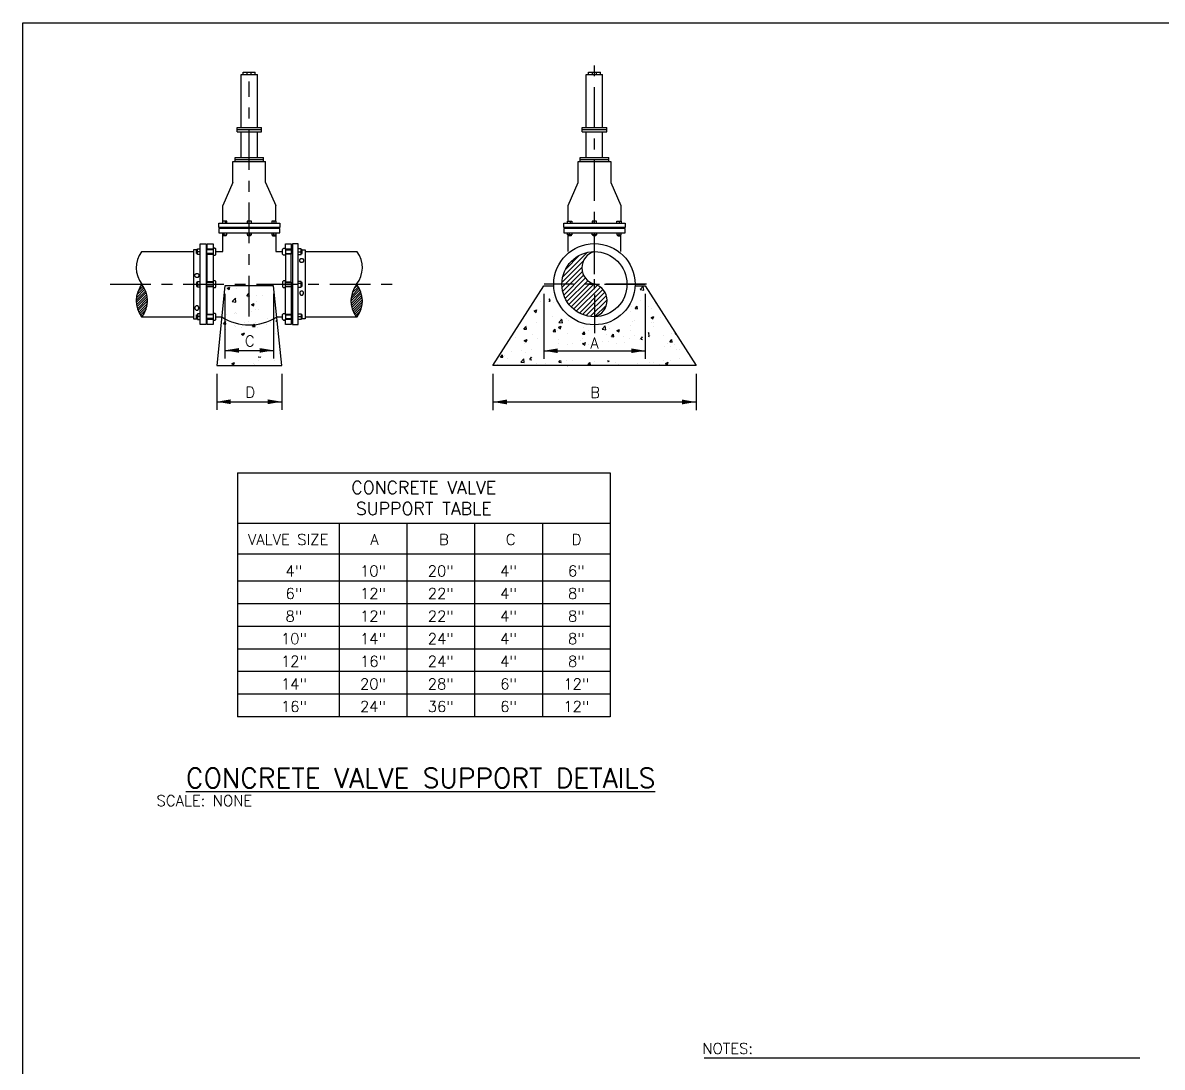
# Model space of a CAD drawing. Header units: inches. Extents: x 3.2 to 30, y 2.6 to 21.9.
# Drawn here: x 3.17 to 13.68, y 12.27 to 21.9 of the extents above; entities that cross this region are included whole.
import ezdxf
from ezdxf.enums import TextEntityAlignment as Align

# ---------------------------------------------------------------- set-up
doc = ezdxf.new("R2010")
doc.units = ezdxf.units.IN
doc.header["$MEASUREMENT"] = 0
doc.linetypes.add('CL4', pattern=[0.5625, 0.375, -0.0625, 0.0625, -0.0625])
for name, color, linetype in [('W-DETL-CENT', 1, 'CL4'), ('W-DETL-HEVY', 3, 'Continuous'), ('W-DETL-LITE', 1, 'Continuous'), ('W-DETL-MEDI', 2, 'Continuous'), ('W-DETL-XHVY', 4, 'Continuous'), ('W-TEXT-MISC-HEVY', 3, 'Continuous'), ('W-TEXT-MISC-MEDI', 2, 'Continuous'), ('W-TEXT-MISC-XHVY', 4, 'Continuous'), ('X-ANNO-COMM-TXT2', 2, 'Continuous')]:
    doc.layers.add(name, color=color, linetype=linetype)
doc.styles.add('10', font='ROMANS', dxfattribs={"height": 0.1})
doc.styles.add('14', font='romans.shx', dxfattribs={"height": 14})
doc.styles.add('18', font='ROMANS.shx', dxfattribs={"height": 0.18})

# ---------------------------------------------------------------- blocks, each defined once
blk = doc.blocks.new('*X4')
at = {"color": 0}
for p, q in [((12.208, 3.259), (12.208, 3.259)), ((12.21, 3.242), (12.249, 3.283)), ((12.21, 3.242), (12.255, 3.235)), ((12.255, 3.235), (12.249, 3.283)), ((10.981, 3.094), (10.981, 3.094)), ((11.087, 3.12), (11.096, 3.13)), ((11.087, 3.1), (11.102, 3.099)), ((11.102, 3.099), (11.096, 3.13)), ((11.142, 3.15), (11.142, 3.15)), ((11.144, 3.086), (11.144, 3.086)), ((12.21, 3.105), (12.21, 3.105)), ((12.399, 3.084), (12.399, 3.084)), ((10.82, 2.964), (10.82, 2.964)), ((10.906, 2.979), (10.941, 2.992)), ((10.906, 2.979), (10.931, 2.962)), ((10.931, 2.962), (10.941, 2.992)), ((12.095, 2.972), (12.095, 2.972)), ((12.108, 3.034), (12.108, 3.034)), ((12.148, 3.008), (12.172, 3.036)), ((12.148, 3.008), (12.177, 3.005)), ((12.177, 3.005), (12.172, 3.036)), ((12.315, 3.038), (12.315, 3.038)), ((12.352, 3.007), (12.352, 3.007)), ((12.398, 3.071), (12.398, 3.071)), ((10.941, 2.833), (10.941, 2.833)), ((11.137, 2.905), (11.137, 2.905)), ((11.209, 2.838), (11.248, 2.878)), ((11.209, 2.838), (11.254, 2.831)), ((11.233, 2.884), (11.233, 2.884)), ((11.254, 2.831), (11.248, 2.878)), ((11.31, 2.885), (11.31, 2.885)), ((11.326, 2.867), (11.326, 2.867)), ((11.825, 2.816), (11.825, 2.816)), ((12.089, 2.805), (12.089, 2.805)), ((12.11, 2.851), (12.11, 2.851)), ((12.141, 2.858), (12.141, 2.858)), ((12.344, 2.899), (12.379, 2.912)), ((12.344, 2.899), (12.368, 2.882)), ((12.346, 2.84), (12.346, 2.84)), ((12.368, 2.882), (12.379, 2.912)), ((12.377, 2.84), (12.377, 2.84)), ((12.456, 2.899), (12.456, 2.899)), ((10.782, 2.757), (10.807, 2.786)), ((10.782, 2.757), (10.812, 2.754)), ((10.812, 2.754), (10.807, 2.786)), ((10.814, 2.797), (10.814, 2.797)), ((10.881, 2.692), (10.881, 2.692)), ((11.141, 2.726), (11.165, 2.754)), ((11.141, 2.726), (11.171, 2.723)), ((11.171, 2.723), (11.165, 2.754)), ((11.195, 2.733), (11.195, 2.733)), ((11.205, 2.778), (11.24, 2.791)), ((11.205, 2.778), (11.23, 2.761)), ((11.23, 2.761), (11.24, 2.791)), ((11.32, 2.7), (11.32, 2.7)), ((11.5, 2.694), (11.524, 2.723)), ((11.5, 2.694), (11.53, 2.692)), ((11.511, 2.775), (11.511, 2.775)), ((11.53, 2.692), (11.524, 2.723)), ((11.577, 2.736), (11.577, 2.736)), ((11.636, 2.791), (11.636, 2.791)), ((11.743, 2.755), (11.782, 2.796)), ((11.743, 2.755), (11.787, 2.748)), ((11.787, 2.748), (11.782, 2.796)), ((11.795, 2.685), (11.795, 2.685)), ((11.83, 2.768), (11.83, 2.768)), ((11.858, 2.663), (11.882, 2.692)), ((11.858, 2.663), (11.888, 2.66)), ((11.888, 2.66), (11.882, 2.692)), ((11.923, 2.738), (11.958, 2.751)), ((11.923, 2.738), (11.948, 2.721)), ((11.948, 2.721), (11.958, 2.751)), ((12.087, 2.735), (12.087, 2.735)), ((12.135, 2.677), (12.135, 2.677)), ((12.309, 2.706), (12.316, 2.713)), ((12.309, 2.667), (12.321, 2.665)), ((12.321, 2.665), (12.316, 2.713)), ((12.324, 2.702), (12.324, 2.702)), ((12.34, 2.674), (12.34, 2.674)), ((12.378, 2.785), (12.378, 2.785)), ((12.498, 2.676), (12.498, 2.676)), ((12.592, 2.706), (12.592, 2.706)), ((12.642, 2.697), (12.649, 2.7)), ((12.642, 2.697), (12.656, 2.688)), ((10.678, 2.652), (10.678, 2.652)), ((10.784, 2.585), (10.784, 2.585)), ((10.785, 2.616), (10.82, 2.63)), ((10.785, 2.616), (10.81, 2.6)), ((10.808, 2.631), (10.808, 2.631)), ((10.81, 2.6), (10.82, 2.63)), ((10.945, 2.641), (10.945, 2.641)), ((11.212, 2.629), (11.212, 2.629)), ((11.212, 2.585), (11.212, 2.585)), ((11.318, 2.562), (11.318, 2.562)), ((11.379, 2.577), (11.379, 2.577)), ((11.479, 2.618), (11.479, 2.618)), ((11.503, 2.576), (11.538, 2.59)), ((11.503, 2.576), (11.528, 2.559)), ((11.504, 2.635), (11.504, 2.635)), ((11.504, 2.594), (11.504, 2.594)), ((11.528, 2.559), (11.538, 2.59)), ((11.571, 2.569), (11.571, 2.569)), ((11.746, 2.607), (11.746, 2.607)), ((11.824, 2.601), (11.824, 2.601)), ((11.915, 2.576), (11.915, 2.576)), ((12.01, 2.66), (12.01, 2.66)), ((12.013, 2.596), (12.013, 2.596)), ((12.083, 2.639), (12.083, 2.639)), ((12.207, 2.626), (12.207, 2.626)), ((12.217, 2.631), (12.241, 2.66)), ((12.217, 2.631), (12.241, 2.629)), ((12.241, 2.66), (12.241, 2.66)), ((12.508, 2.546), (12.508, 2.546)), ((12.547, 2.573), (12.547, 2.573)), ((12.576, 2.6), (12.6, 2.629)), ((12.576, 2.6), (12.605, 2.597)), ((12.586, 2.539), (12.586, 2.539)), ((12.605, 2.597), (12.6, 2.629)), ((12.634, 2.563), (12.634, 2.563)), ((10.493, 2.412), (10.517, 2.441)), ((10.493, 2.412), (10.523, 2.41)), ((10.523, 2.41), (10.517, 2.441)), ((10.545, 2.429), (10.545, 2.429)), ((10.579, 2.398), (10.579, 2.398)), ((10.629, 2.485), (10.629, 2.485)), ((10.742, 2.351), (10.781, 2.391)), ((10.749, 2.494), (10.749, 2.494)), ((10.786, 2.344), (10.781, 2.391)), ((10.802, 2.465), (10.802, 2.465)), ((10.846, 2.386), (10.846, 2.386)), ((10.852, 2.381), (10.876, 2.41)), ((10.874, 2.511), (10.874, 2.511)), ((10.877, 2.405), (10.876, 2.41)), ((12.652, 2.506), (12.652, 2.506)), ((12.689, 2.501), (12.689, 2.501)), ((12.691, 2.39), (12.691, 2.39)), ((10.457, 2.325), (10.457, 2.325)), ((10.742, 2.351), (10.786, 2.344)), ((10.743, 2.314), (10.743, 2.314)), ((10.749, 2.375), (10.749, 2.375)), ((10.852, 2.381), (10.877, 2.379)), ((10.932, 2.339), (10.932, 2.339)), ((11.048, 2.33), (11.048, 2.33)), ((11.21, 2.349), (11.228, 2.37)), ((11.21, 2.349), (11.24, 2.347)), ((11.24, 2.347), (11.236, 2.37)), ((11.308, 2.368), (11.308, 2.368)), ((11.314, 2.308), (11.315, 2.309)), ((11.315, 2.308), (11.315, 2.309)), ((11.38, 2.364), (11.38, 2.364)), ((11.569, 2.318), (11.593, 2.347)), ((11.569, 2.318), (11.599, 2.315)), ((11.599, 2.315), (11.593, 2.347)), ((11.647, 2.353), (11.647, 2.353)), ((11.809, 2.37), (11.827, 2.358)), ((11.814, 2.35), (11.814, 2.35)), ((11.827, 2.358), (11.831, 2.37)), ((11.913, 2.341), (11.913, 2.341)), ((11.945, 2.308), (11.952, 2.315)), ((11.953, 2.308), (11.952, 2.315)), ((12.18, 2.33), (12.18, 2.33)), ((12.328, 2.341), (12.328, 2.341)), ((12.377, 2.349), (12.377, 2.349)), ((12.447, 2.319), (12.447, 2.319)), ((12.502, 2.365), (12.502, 2.365)), ((12.52, 2.335), (12.555, 2.348)), ((12.52, 2.335), (12.545, 2.318)), ((12.545, 2.318), (12.555, 2.348)), ((12.58, 2.373), (12.58, 2.373))]:
    blk.add_line(p, q, dxfattribs=at)
blk = doc.blocks.new('*X11')
at = {"color": 0}
for p, q in [((28.474, 11.017), (28.493, 11.037)), ((28.437, 10.892), (28.525, 10.98)), ((28.438, 10.871), (28.531, 10.964)), ((28.439, 10.916), (28.518, 10.995)), ((28.44, 10.851), (28.536, 10.947)), ((28.444, 10.943), (28.511, 11.01)), ((28.444, 10.832), (28.54, 10.928)), ((28.453, 10.974), (28.502, 11.024)), ((30.418, 10.907), (30.501, 10.99)), ((30.418, 10.884), (30.508, 10.974)), ((30.419, 10.863), (30.513, 10.957)), ((30.422, 10.932), (30.494, 11.004)), ((30.422, 10.844), (30.518, 10.94)), ((30.429, 10.961), (30.486, 11.018)), ((30.444, 10.998), (30.477, 11.032)), ((28.449, 10.815), (28.542, 10.909)), ((28.454, 10.799), (28.543, 10.887)), ((28.461, 10.783), (28.542, 10.864)), ((28.468, 10.769), (28.538, 10.838)), ((30.426, 10.826), (30.521, 10.921)), ((30.431, 10.809), (30.523, 10.901)), ((30.437, 10.793), (30.523, 10.879)), ((30.444, 10.778), (30.521, 10.855)), ((30.452, 10.763), (30.516, 10.827)), ((28.477, 10.755), (28.529, 10.807)), ((28.486, 10.742), (28.511, 10.767)), ((30.46, 10.75), (30.505, 10.794))]:
    blk.add_line(p, q, dxfattribs=at)
blk = doc.blocks.new('*X5')
at = {"color": 0}
for p, q in [((5.876, 3.259), (5.911, 3.273)), ((5.876, 3.259), (5.901, 3.242)), ((5.901, 3.242), (5.911, 3.273)), ((5.987, 3.249), (5.987, 3.249)), ((6.443, 3.286), (6.443, 3.286)), ((5.939, 3.096), (5.978, 3.136)), ((5.939, 3.096), (5.984, 3.089)), ((5.971, 3.11), (5.971, 3.11)), ((5.984, 3.089), (5.978, 3.136)), ((5.98, 3.133), (5.98, 3.133)), ((5.997, 3.128), (5.997, 3.128)), ((6.12, 3.165), (6.144, 3.194)), ((6.12, 3.165), (6.15, 3.162)), ((6.122, 3.145), (6.122, 3.145)), ((6.15, 3.162), (6.144, 3.194)), ((6.237, 3.168), (6.237, 3.168)), ((6.238, 3.099), (6.238, 3.099)), ((6.311, 3.169), (6.311, 3.169)), ((5.966, 2.951), (5.966, 2.951)), ((5.974, 2.966), (5.974, 2.966)), ((5.991, 2.947), (5.991, 2.947)), ((6.175, 3.058), (6.21, 3.071)), ((6.175, 3.058), (6.2, 3.041)), ((6.18, 2.972), (6.18, 2.972)), ((6.2, 3.041), (6.21, 3.071)), ((6.231, 3.001), (6.231, 3.001)), ((6.258, 3.001), (6.258, 3.001)), ((6.473, 3.013), (6.476, 3.016)), ((6.473, 3.013), (6.476, 3.012)), ((5.831, 2.82), (5.855, 2.849)), ((5.831, 2.82), (5.861, 2.817)), ((5.861, 2.817), (5.855, 2.849)), ((5.865, 2.931), (5.865, 2.931)), ((5.874, 2.855), (5.874, 2.855)), ((6.086, 2.841), (6.086, 2.841)), ((6.141, 2.844), (6.141, 2.844)), ((6.19, 2.789), (6.214, 2.817)), ((6.219, 2.786), (6.214, 2.817)), ((6.225, 2.835), (6.225, 2.835)), ((6.364, 2.817), (6.364, 2.817)), ((6.378, 2.891), (6.378, 2.891)), ((6.408, 2.832), (6.408, 2.832)), ((6.473, 2.857), (6.491, 2.863)), ((6.473, 2.857), (6.493, 2.843)), ((6.477, 2.867), (6.477, 2.867)), ((6.489, 2.833), (6.489, 2.833)), ((5.859, 2.75), (5.859, 2.75)), ((5.968, 2.8), (5.968, 2.8)), ((5.979, 2.788), (5.979, 2.788)), ((6.048, 2.775), (6.048, 2.775)), ((6.053, 2.695), (6.088, 2.709)), ((6.053, 2.695), (6.075, 2.681)), ((6.079, 2.681), (6.088, 2.709)), ((6.19, 2.789), (6.219, 2.786)), ((6.246, 2.776), (6.246, 2.776)), ((6.471, 2.701), (6.471, 2.701)), ((6.259, 2.413), (6.262, 2.416)), ((6.259, 2.413), (6.289, 2.41)), ((6.289, 2.41), (6.288, 2.416)), ((5.785, 2.381), (5.785, 2.381)), ((5.932, 2.333), (5.967, 2.346)), ((5.932, 2.333), (5.956, 2.316)), ((5.944, 2.334), (5.944, 2.334)), ((5.956, 2.316), (5.967, 2.346)), ((5.965, 2.317), (5.965, 2.317)), ((6.206, 2.336), (6.206, 2.336)), ((6.211, 2.323), (6.211, 2.323)), ((6.256, 2.367), (6.256, 2.367)), ((6.459, 2.368), (6.459, 2.368)), ((6.478, 2.311), (6.478, 2.311))]:
    blk.add_line(p, q, dxfattribs=at)
blk = doc.blocks.new('*X8')
at = {"color": 0}
for p, q in [((19.216, 5.869), (19.441, 6.094)), ((19.485, 6.094), (19.492, 6.102)), ((19.208, 5.818), (19.405, 6.014)), ((19.241, 5.938), (19.371, 6.069)), ((19.209, 5.774), (19.392, 5.957)), ((19.215, 5.736), (19.396, 5.917)), ((19.225, 5.702), (19.407, 5.884)), ((19.238, 5.671), (19.424, 5.857)), ((19.254, 5.642), (19.446, 5.834)), ((19.272, 5.616), (19.472, 5.816)), ((19.293, 5.593), (19.503, 5.803)), ((19.316, 5.572), (19.536, 5.792)), ((19.341, 5.553), (19.564, 5.775)), ((19.369, 5.536), (19.586, 5.754)), ((19.399, 5.522), (19.605, 5.728)), ((19.433, 5.512), (19.618, 5.697)), ((19.47, 5.504), (19.624, 5.659)), ((19.513, 5.503), (19.618, 5.609))]:
    blk.add_line(p, q, dxfattribs=at)

msp = doc.modelspace()

# ---------------------------------------------------------------- linework, layer by layer
at = {"layer": 'DEFPOINTS'}
msp.add_lwpolyline([(3.17, 21.9), (30.005, 21.9), (30.005, 2.601), (3.17, 2.601)], close=True, dxfattribs=at)
at = {"layer": 'W-DETL-CENT'}
for p, q in [((8.441, 19.583), (8.441, 21.519)), ((5.258, 19.193), (5.258, 21.358)), ((3.975, 19.49), (6.644, 19.49)), ((8.922, 19.49), (7.978, 19.49)), ((8.394, 19.49), (8.488, 19.49)), ((8.441, 19.443), (8.441, 19.536)), ((8.535, 19.49), (8.91, 19.49)), ((8.441, 19.396), (8.441, 19.037))]:
    msp.add_line(p, q, dxfattribs=at)
at = {"layer": 'W-DETL-HEVY'}
for p, q in [((5.202, 21.444), (5.314, 21.444)), ((5.202, 21.425), (5.202, 21.444)), ((5.239, 21.425), (5.239, 21.444)), ((5.277, 21.425), (5.277, 21.444)), ((5.314, 21.425), (5.314, 21.444)), ((8.385, 21.444), (8.498, 21.444)), ((8.385, 21.425), (8.385, 21.444)), ((8.423, 21.425), (8.423, 21.444)), ((8.46, 21.425), (8.46, 21.444)), ((8.498, 21.425), (8.498, 21.444)), ((5.183, 20.934), (5.183, 21.425)), ((5.183, 21.425), (5.333, 21.425)), ((5.333, 20.934), (5.333, 21.425)), ((8.366, 20.934), (8.366, 21.425)), ((8.366, 21.425), (8.516, 21.425)), ((8.516, 20.934), (8.516, 21.425)), ((5.146, 20.934), (5.371, 20.934)), ((5.146, 20.896), (5.146, 20.934)), ((5.146, 20.915), (5.371, 20.915)), ((5.371, 20.896), (5.371, 20.934)), ((8.329, 20.934), (8.554, 20.934)), ((8.329, 20.896), (8.329, 20.934)), ((8.329, 20.915), (8.554, 20.915)), ((8.554, 20.896), (8.554, 20.934)), ((5.146, 20.896), (5.371, 20.896)), ((5.183, 20.659), (5.183, 20.896)), ((5.333, 20.659), (5.333, 20.896)), ((8.329, 20.896), (8.554, 20.896)), ((8.366, 20.659), (8.366, 20.896)), ((8.516, 20.659), (8.516, 20.896)), ((5.108, 20.622), (5.408, 20.622)), ((5.108, 20.427), (5.108, 20.622)), ((5.127, 20.659), (5.389, 20.659)), ((5.127, 20.622), (5.127, 20.659)), ((5.127, 20.641), (5.389, 20.641)), ((5.389, 20.622), (5.389, 20.659)), ((5.408, 20.427), (5.408, 20.622)), ((8.31, 20.659), (8.573, 20.659)), ((8.31, 20.622), (8.31, 20.659)), ((8.31, 20.641), (8.573, 20.641)), ((8.573, 20.622), (8.573, 20.659)), ((5.108, 20.427), (5.014, 20.215)), ((5.408, 20.427), (5.502, 20.215)), ((5.014, 20.127), (5.014, 20.215)), ((5.502, 20.127), (5.502, 20.215)), ((5.014, 20.072), (5.014, 20.127)), ((5.502, 20.072), (5.502, 20.127)), ((8.198, 19.79), (8.198, 19.944)), ((8.685, 19.79), (8.685, 19.944)), ((4.264, 19.79), (4.743, 19.79)), ((5.773, 19.79), (6.252, 19.79)), ((4.264, 19.19), (4.743, 19.19)), ((4.95, 19.19), (5.004, 19.19)), ((5.512, 19.19), (5.566, 19.19)), ((5.773, 19.19), (6.252, 19.19))]:
    msp.add_line(p, q, dxfattribs=at)
for points in [[(8.198, 20.072), (8.198, 20.127), (8.198, 20.215), (8.291, 20.427), (8.291, 20.622), (8.591, 20.622), (8.591, 20.427), (8.685, 20.215), (8.685, 20.127), (8.685, 20.072)], [(4.95, 19.79), (5.014, 19.79), (5.014, 19.944)], [(5.502, 19.944), (5.502, 19.79), (5.566, 19.79)]]:
    msp.add_lwpolyline(points, dxfattribs=at)
for radius in [0.375, 0.3]:
    msp.add_circle((8.441, 19.49), radius, dxfattribs=at)
at = {"layer": 'W-DETL-LITE'}
for p, q in [((5.035, 20.072), (5.035, 20.052)), ((5.254, 20.072), (5.254, 20.052)), ((5.485, 20.072), (5.485, 20.052)), ((8.218, 20.072), (8.218, 20.052)), ((8.437, 20.072), (8.437, 20.052)), ((8.668, 20.072), (8.668, 20.052)), ((5.018, 20.004), (5.018, 20.012)), ((5.027, 19.944), (5.027, 19.964)), ((5.044, 20.004), (5.044, 20.012)), ((5.246, 20.004), (5.246, 20.012)), ((5.262, 19.944), (5.262, 19.964)), ((5.271, 20.004), (5.271, 20.012)), ((5.473, 20.004), (5.473, 20.012)), ((5.485, 19.944), (5.485, 19.964)), ((5.498, 20.004), (5.498, 20.012)), ((8.202, 20.004), (8.202, 20.012)), ((8.21, 19.944), (8.21, 19.964)), ((8.227, 20.004), (8.227, 20.012)), ((8.429, 20.004), (8.429, 20.012)), ((8.445, 19.944), (8.445, 19.964)), ((8.454, 20.004), (8.454, 20.012)), ((8.656, 20.004), (8.656, 20.012)), ((8.668, 19.944), (8.668, 19.964)), ((8.681, 20.004), (8.681, 20.012)), ((5.018, 19.936), (5.018, 19.944)), ((5.044, 19.936), (5.018, 19.936)), ((5.044, 19.936), (5.044, 19.944)), ((5.246, 19.936), (5.246, 19.944)), ((5.271, 19.936), (5.246, 19.936)), ((5.271, 19.936), (5.271, 19.944)), ((5.473, 19.936), (5.473, 19.944)), ((5.473, 19.936), (5.498, 19.936)), ((5.498, 19.936), (5.498, 19.944)), ((8.656, 19.936), (8.656, 19.944)), ((8.656, 19.936), (8.681, 19.936)), ((8.681, 19.936), (8.681, 19.944)), ((4.781, 19.79), (4.807, 19.79)), ((4.924, 19.806), (4.86, 19.806)), ((4.924, 19.773), (4.86, 19.773)), ((5.593, 19.806), (5.656, 19.806)), ((5.593, 19.773), (5.656, 19.773)), ((5.736, 19.784), (5.709, 19.784)), ((4.781, 19.484), (4.807, 19.484)), ((4.924, 19.506), (4.86, 19.506)), ((4.924, 19.473), (4.86, 19.473)), ((5.593, 19.506), (5.656, 19.506)), ((5.593, 19.473), (5.656, 19.473)), ((5.736, 19.495), (5.709, 19.495)), ((4.781, 19.195), (4.807, 19.195)), ((4.924, 19.206), (4.86, 19.206)), ((4.924, 19.173), (4.86, 19.173)), ((5.593, 19.206), (5.656, 19.206)), ((5.593, 19.173), (5.656, 19.173)), ((5.736, 19.189), (5.709, 19.189))]:
    msp.add_line(p, q, dxfattribs=at)
at = {"layer": 'W-DETL-LITE', "color": 7}
for p, q in [((5.044, 19.942), (5.018, 19.942)), ((5.044, 19.94), (5.018, 19.94)), ((5.044, 19.938), (5.018, 19.938)), ((5.271, 19.942), (5.246, 19.942)), ((5.271, 19.94), (5.246, 19.94)), ((5.271, 19.938), (5.246, 19.938)), ((5.473, 19.942), (5.498, 19.942)), ((5.473, 19.94), (5.498, 19.94)), ((5.473, 19.938), (5.498, 19.938)), ((8.227, 19.942), (8.202, 19.942)), ((8.227, 19.94), (8.202, 19.94)), ((8.227, 19.938), (8.202, 19.938)), ((8.454, 19.942), (8.429, 19.942)), ((8.454, 19.94), (8.429, 19.94)), ((8.454, 19.938), (8.429, 19.938)), ((8.656, 19.942), (8.681, 19.942)), ((8.656, 19.94), (8.681, 19.94)), ((8.656, 19.938), (8.681, 19.938)), ((4.773, 19.773), (4.773, 19.806)), ((4.776, 19.773), (4.776, 19.806)), ((4.779, 19.773), (4.779, 19.806)), ((4.863, 19.773), (4.863, 19.806)), ((4.865, 19.773), (4.865, 19.806)), ((4.868, 19.773), (4.868, 19.806)), ((5.648, 19.773), (5.648, 19.806)), ((5.651, 19.773), (5.651, 19.806)), ((5.654, 19.773), (5.654, 19.806)), ((5.738, 19.773), (5.738, 19.806)), ((5.74, 19.773), (5.74, 19.806)), ((5.743, 19.773), (5.743, 19.806)), ((4.773, 19.506), (4.773, 19.473)), ((4.776, 19.506), (4.776, 19.473)), ((4.779, 19.506), (4.779, 19.473)), ((4.863, 19.473), (4.863, 19.506)), ((4.865, 19.473), (4.865, 19.506)), ((4.868, 19.473), (4.868, 19.506)), ((5.648, 19.473), (5.648, 19.506)), ((5.651, 19.473), (5.651, 19.506)), ((5.654, 19.473), (5.654, 19.506)), ((5.738, 19.473), (5.738, 19.506)), ((5.74, 19.473), (5.74, 19.506)), ((5.743, 19.473), (5.743, 19.506)), ((4.773, 19.206), (4.773, 19.173)), ((4.776, 19.206), (4.776, 19.173)), ((4.779, 19.206), (4.779, 19.173)), ((4.863, 19.173), (4.863, 19.206)), ((4.865, 19.173), (4.865, 19.206)), ((4.868, 19.173), (4.868, 19.206)), ((5.648, 19.173), (5.648, 19.206)), ((5.651, 19.173), (5.651, 19.206)), ((5.654, 19.173), (5.654, 19.206)), ((5.738, 19.206), (5.738, 19.173)), ((5.74, 19.206), (5.74, 19.173)), ((5.743, 19.206), (5.743, 19.173))]:
    msp.add_line(p, q, dxfattribs=at)
at = {"layer": 'W-DETL-LITE'}
for points in [[(5.051, 20.052), (5.051, 20.072), (5.011, 20.072), (5.011, 20.052)], [(5.278, 20.052), (5.278, 20.072), (5.238, 20.072), (5.238, 20.052)], [(5.505, 20.052), (5.505, 20.072), (5.465, 20.072), (5.465, 20.052)], [(8.194, 20.052), (8.194, 20.072), (8.234, 20.072), (8.234, 20.052)], [(8.461, 20.052), (8.461, 20.072), (8.421, 20.072), (8.421, 20.052)], [(8.648, 20.052), (8.648, 20.072), (8.689, 20.072), (8.689, 20.052)], [(5.011, 19.964), (5.011, 19.944), (5.051, 19.944), (5.051, 19.964)], [(5.238, 19.964), (5.238, 19.944), (5.278, 19.944), (5.278, 19.964)], [(5.465, 19.964), (5.465, 19.944), (5.505, 19.944), (5.505, 19.964)], [(8.234, 19.964), (8.234, 19.944), (8.194, 19.944), (8.194, 19.964)], [(8.461, 19.964), (8.461, 19.944), (8.421, 19.944), (8.421, 19.964)], [(8.648, 19.964), (8.648, 19.944), (8.689, 19.944), (8.689, 19.964)], [(8.227, 19.944), (8.227, 19.936), (8.202, 19.936), (8.202, 19.944)], [(8.454, 19.944), (8.454, 19.936), (8.429, 19.936), (8.429, 19.944)], [(4.781, 19.808), (4.743, 19.808), (4.743, 19.171), (4.781, 19.171)], [(4.781, 19.773), (4.771, 19.773), (4.771, 19.806), (4.781, 19.806)], [(4.807, 19.763), (4.781, 19.763), (4.781, 19.816), (4.807, 19.816)], [(5.709, 19.763), (5.736, 19.763), (5.736, 19.816), (5.709, 19.816)], [(5.736, 19.808), (5.773, 19.808), (5.773, 19.171), (5.736, 19.171)], [(5.736, 19.773), (5.746, 19.773), (5.746, 19.806), (5.736, 19.806)], [(4.781, 19.506), (4.771, 19.506), (4.771, 19.473), (4.781, 19.473)], [(4.807, 19.463), (4.781, 19.463), (4.781, 19.516), (4.807, 19.516)], [(5.709, 19.463), (5.736, 19.463), (5.736, 19.516), (5.709, 19.516)], [(5.736, 19.473), (5.746, 19.473), (5.746, 19.506), (5.736, 19.506)], [(4.781, 19.173), (4.771, 19.173), (4.771, 19.206), (4.781, 19.206)], [(4.807, 19.216), (4.781, 19.216), (4.781, 19.163), (4.807, 19.163)], [(5.709, 19.216), (5.736, 19.216), (5.736, 19.163), (5.709, 19.163)], [(5.736, 19.173), (5.746, 19.173), (5.746, 19.206), (5.736, 19.206)]]:
    msp.add_lwpolyline(points, dxfattribs=at)
for points in [[(5.539, 20.012), (4.977, 20.012), (4.977, 20.052), (5.539, 20.052)], [(4.977, 20.004), (4.977, 19.964), (5.539, 19.964), (5.539, 20.004)], [(8.723, 20.012), (8.16, 20.012), (8.16, 20.052), (8.723, 20.052)], [(8.16, 19.964), (8.723, 19.964), (8.723, 20.004), (8.16, 20.004)], [(4.807, 19.118), (4.807, 19.861), (4.86, 19.861), (4.86, 19.118)], [(4.924, 19.861), (4.924, 19.812), (4.871, 19.812), (4.871, 19.861)], [(5.646, 19.861), (5.646, 19.812), (5.593, 19.812), (5.593, 19.861)], [(5.656, 19.861), (5.656, 19.118), (5.709, 19.118), (5.709, 19.861)], [(4.924, 19.768), (4.924, 19.511), (4.871, 19.511), (4.871, 19.768)], [(5.593, 19.768), (5.593, 19.511), (5.646, 19.511), (5.646, 19.768)], [(5.723, 19.701), (5.723, 19.716), (5.734, 19.727), (5.749, 19.727), (5.759, 19.716), (5.759, 19.701), (5.749, 19.69), (5.734, 19.69)], [(4.757, 19.563), (4.757, 19.578), (4.768, 19.589), (4.783, 19.589), (4.794, 19.578), (4.794, 19.563), (4.783, 19.552), (4.768, 19.552)], [(4.924, 19.468), (4.924, 19.211), (4.871, 19.211), (4.871, 19.468)], [(5.646, 19.468), (5.646, 19.211), (5.593, 19.211), (5.593, 19.468)], [(5.759, 19.416), (5.749, 19.427), (5.734, 19.427), (5.723, 19.416), (5.723, 19.401), (5.734, 19.39), (5.749, 19.39), (5.759, 19.401)], [(4.768, 19.252), (4.783, 19.252), (4.794, 19.263), (4.794, 19.278), (4.783, 19.289), (4.768, 19.289), (4.757, 19.278), (4.757, 19.263)], [(4.871, 19.118), (4.871, 19.168), (4.924, 19.168), (4.924, 19.118)], [(5.593, 19.168), (5.646, 19.168), (5.646, 19.118), (5.593, 19.118)]]:
    msp.add_lwpolyline(points, close=True, dxfattribs=at)
for points in [[(4.95, 19.768), (4.95, 19.811, 0.414214), (4.94, 19.821), (4.934, 19.821, 0.414214), (4.924, 19.811), (4.924, 19.768, 0.414214), (4.934, 19.758), (4.94, 19.758, 0.414214)], [(4.94, 19.458, 0.414214), (4.95, 19.468), (4.95, 19.511, 0.414214), (4.94, 19.521), (4.934, 19.521, 0.414214), (4.924, 19.511), (4.924, 19.468, 0.414214), (4.934, 19.458)], [(5.593, 19.468), (5.593, 19.511, 0.414214), (5.582, 19.521), (5.577, 19.521, 0.414214), (5.566, 19.511), (5.566, 19.468, 0.414214), (5.577, 19.458), (5.582, 19.458, 0.414214)], [(4.95, 19.168), (4.95, 19.211, 0.414214), (4.94, 19.221), (4.934, 19.221, 0.414214), (4.924, 19.211), (4.924, 19.168, 0.414214), (4.934, 19.158), (4.94, 19.158, 0.414214)]]:
    msp.add_lwpolyline(points, format="xyb", close=True, dxfattribs=at)
for points in [[(5.566, 19.768), (5.566, 19.811, -0.414214), (5.577, 19.821), (5.582, 19.821, -0.414214), (5.593, 19.811), (5.593, 19.768, -0.414214), (5.582, 19.758), (5.577, 19.758, -0.414214), (5.566, 19.768, 0.414214)], [(5.566, 19.168), (5.566, 19.211, -0.414214), (5.577, 19.221), (5.582, 19.221, -0.414214), (5.593, 19.211), (5.593, 19.168, -0.414214), (5.582, 19.158)], [(5.566, 19.168, 0.414214), (5.577, 19.158), (5.582, 19.158)]]:
    msp.add_lwpolyline(points, format="xyb", dxfattribs=at)
for centre, radius, start, end in [((8.48, 19.64), 0.155, 104.3989, 255.6011), ((8.403, 19.34), 0.155, 284.3989, 75.6011), ((5.258, 19.582), 0.468, 237.1088, 302.8912)]:
    msp.add_arc(centre, radius, start, end, dxfattribs=at)
at = {"layer": 'W-DETL-MEDI'}
for centre, start, end in [((4.462, 19.642), 143.1759, 218.1963), ((6.055, 19.642), 321.8037, 36.8241), ((4.462, 19.337), 141.8037, 216.8241), ((4.074, 19.337), 323.1759, 38.1963), ((6.442, 19.337), 141.8037, 216.8241), ((6.055, 19.337), 323.1759, 38.1963)]:
    msp.add_arc(centre, 0.246, start, end, dxfattribs=at)
at = {"layer": 'W-DETL-XHVY'}
for p, q in [((5.149, 17.751), (5.149, 15.501)), ((5.149, 17.751), (8.586, 17.751)), ((8.586, 17.751), (8.586, 15.501)), ((8.586, 15.501), (5.149, 15.501))]:
    msp.add_line(p, q, dxfattribs=at)
msp.add_lwpolyline([(5.033, 19.475), (4.958, 18.74), (5.558, 18.74), (5.483, 19.475)], close=True, dxfattribs=at)
msp.add_lwpolyline([(8.816, 19.475), (8.91, 19.475), (9.379, 18.74), (7.504, 18.74), (7.973, 19.475), (8.067, 19.475)], dxfattribs=at)
at = {"layer": 'W-TEXT-MISC-HEVY'}
msp.add_line((5.149, 17.286), (8.586, 17.286), dxfattribs=at)
at = {"layer": 'W-TEXT-MISC-MEDI'}
for p, q in [((5.033, 19.4), (5.033, 18.805)), ((5.483, 19.4), (5.483, 18.805)), ((7.973, 19.4), (7.973, 18.801)), ((8.91, 19.4), (8.91, 18.801)), ((5.033, 18.88), (5.483, 18.88)), ((7.973, 18.876), (8.91, 18.876)), ((4.958, 18.665), (4.958, 18.331)), ((5.558, 18.665), (5.558, 18.331)), ((7.504, 18.665), (7.504, 18.329)), ((9.379, 18.665), (9.379, 18.329)), ((4.958, 18.406), (5.558, 18.406)), ((7.504, 18.404), (9.379, 18.404)), ((6.086, 17.286), (6.086, 15.501)), ((6.711, 17.286), (6.711, 15.501)), ((7.336, 17.286), (7.336, 15.501)), ((7.961, 17.286), (7.961, 15.501)), ((5.149, 17.004), (8.586, 17.004)), ((8.586, 16.751), (5.149, 16.751)), ((8.586, 16.543), (5.149, 16.543)), ((8.586, 16.335), (5.149, 16.335)), ((8.586, 16.126), (5.149, 16.126)), ((8.586, 15.918), (5.149, 15.918)), ((8.586, 15.71), (5.149, 15.71))]:
    msp.add_line(p, q, dxfattribs=at)
for points in [[(5.163, 18.858), (5.163, 18.901), (5.033, 18.88)], [(5.353, 18.858), (5.353, 18.901), (5.483, 18.88)], [(8.103, 18.855), (8.103, 18.898), (7.973, 18.876)], [(8.78, 18.855), (8.78, 18.898), (8.91, 18.876)], [(5.088, 18.384), (5.088, 18.428), (4.958, 18.406)], [(5.428, 18.384), (5.428, 18.428), (5.558, 18.406)], [(7.634, 18.382), (7.634, 18.426), (7.504, 18.404)], [(9.249, 18.382), (9.249, 18.426), (9.379, 18.404)]]:
    msp.add_solid(points, dxfattribs=at)
at = {"layer": 'X-ANNO-COMM-TXT2'}
msp.add_line((9.453, 12.358), (13.47, 12.358), dxfattribs=at)

# ---------------------------------------------------------------- block references
at = {"layer": 'W-DETL-LITE'}
msp.add_blockref('*X8', (-11.067, 13.688), dxfattribs=at)
at = {"layer": 'W-DETL-LITE', "xscale": 0.75, "yscale": 0.75, "zscale": 0.75}
for name, p in [('*X5', (0.647, 17.009)), ('*X4', (-0.295, 17.009))]:
    msp.add_blockref(name, p, dxfattribs=at)
at = {"layer": 'W-DETL-MEDI'}
msp.add_blockref('*X11', (-24.222, 8.449), dxfattribs=at)

# ---------------------------------------------------------------- texts
at = {"layer": 'W-TEXT-MISC-HEVY', "insert": (6.867, 17.518), "char_height": 0.11667, "width": 2.01666, "attachment_point": 5, "style": '14'}
msp.add_mtext('CONCRETE VALVE SUPPORT TABLE', dxfattribs=at)
at = {"layer": 'W-TEXT-MISC-MEDI', "style": '10'}
for s, p in [('C', (5.218, 18.917)), ('A', (8.403, 18.898)), ('D', (5.222, 18.444)), ('B', (8.402, 18.441)), ('SCALE: NONE', (4.403, 14.677))]:
    msp.add_text(s, height=0.1, dxfattribs=at).set_placement(p)
for s, p in [('VALVE SIZE', (5.617, 17.136)), ('A ', (6.448, 17.136)), ('B ', (7.087, 17.136)), ('C ', (7.703, 17.136)), ('D', (8.277, 17.136))]:
    msp.add_text(s, height=0.1, dxfattribs=at).set_placement(p, align=Align.MIDDLE)
for s, p in [('4"', (5.67, 16.796)), ('10"', (6.399, 16.796)), ('20"', (7.024, 16.796)), ('4"', (7.649, 16.796)), ('6"', (8.274, 16.796)), ('6"', (5.67, 16.588)), ('12"', (6.399, 16.588)), ('22"', (7.024, 16.588)), ('4"', (7.649, 16.588)), ('8"', (8.274, 16.588)), ('8"', (5.67, 16.379)), ('12"', (6.399, 16.379)), ('22"', (7.024, 16.379)), ('4"', (7.649, 16.379)), ('8"', (8.274, 16.379)), ('10"', (5.67, 16.171)), ('14"', (6.399, 16.171)), ('24"', (7.024, 16.171)), ('4"', (7.649, 16.171)), ('8"', (8.274, 16.171)), ('12"', (5.67, 15.963)), ('16"', (6.399, 15.963)), ('24"', (7.024, 15.963)), ('4"', (7.649, 15.963)), ('8"', (8.274, 15.963)), ('14"', (5.67, 15.754)), ('20"', (6.399, 15.754)), ('28"', (7.024, 15.754)), ('6"', (7.649, 15.754)), ('12"', (8.274, 15.754)), ('16"', (5.67, 15.546)), ('24"', (6.399, 15.546)), ('36"', (7.024, 15.546)), ('6"', (7.649, 15.546)), ('12"', (8.274, 15.546))]:
    msp.add_text(s, height=0.1, dxfattribs=at).set_placement(p, align=Align.CENTER)
at = {"layer": 'W-TEXT-MISC-XHVY', "style": '18'}
msp.add_text('%%UCONCRETE VALVE SUPPORT DETAILS', height=0.18, dxfattribs=at).set_placement((6.838, 14.847), align=Align.CENTER)
at = {"layer": 'X-ANNO-COMM-TXT2', "style": '10'}
msp.add_text('NOTES:', height=0.1, dxfattribs=at).set_placement((9.436, 12.393))

doc.saveas('drawing.dxf')
